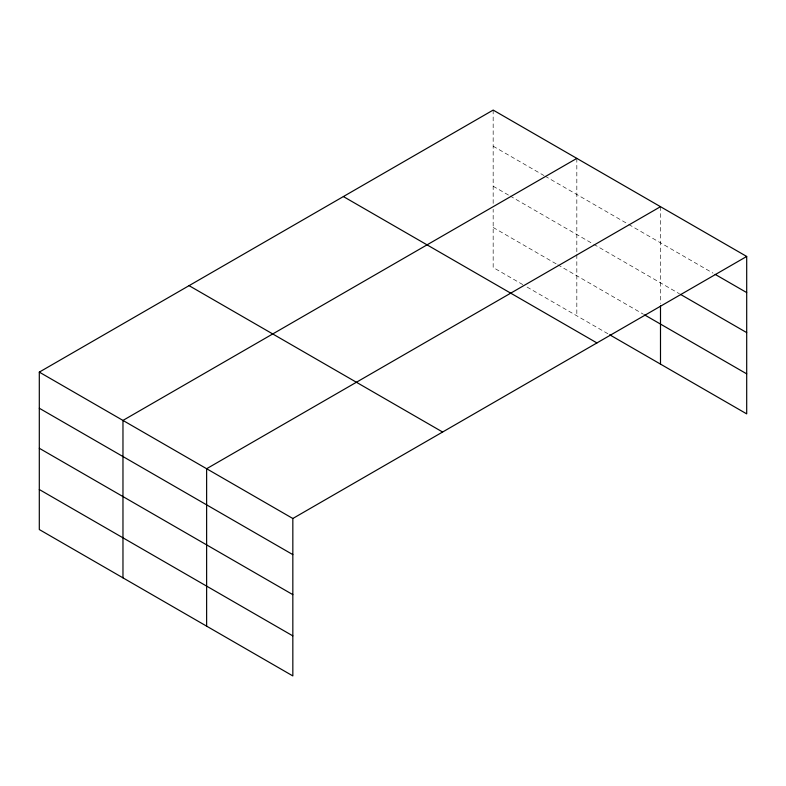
<?xml version="1.0" encoding="UTF-8"?>
<svg xmlns="http://www.w3.org/2000/svg" width="786" height="786" viewBox="0 0 786 786"><rect width="100%" height="100%" fill="white"/><g stroke="black" fill="none" stroke-linecap="round" stroke-linejoin="round"><path stroke-width="0.59" stroke-dasharray="3.93 2.95" d="M493.166 146.206L544 175.553M545.062 176.162L627.67 223.853M628.721 224.472L713.059 273.155M493.166 186.233L509.053 195.4M510.104 196.019L592.713 243.709M593.774 244.318L679.418 293.767M493.166 227.478L556.704 264.165M557.765 264.774L643.557 314.302M522.818 284.62L493.166 267.505L493.166 209.282M527.052 287.067L608.6 334.148M660.495 206.689L660.495 303.465M576.826 158.389L576.826 315.805M493.166 110.079L493.166 204.429"/><path stroke-width="1.18" d="M39.3 372.122L292.834 518.495L292.834 675.921L39.3 529.538L39.3 372.122L493.166 110.079L746.7 256.462L746.7 413.878L609.661 334.767M576.826 158.389L122.97 420.422L122.97 577.848M660.495 206.689L206.63 468.731L206.63 626.147M292.834 518.495L746.7 256.462M715.162 274.373L746.7 292.579M680.47 294.377L746.7 332.606M644.608 314.911L746.7 373.851M343.384 196.559L596.928 342.932M189.072 285.652L442.616 432.025M39.3 408.239L292.834 554.621M39.3 448.266L292.834 594.648M39.3 489.511L292.834 635.884M660.495 305.892L660.495 364.115"/></g></svg>
